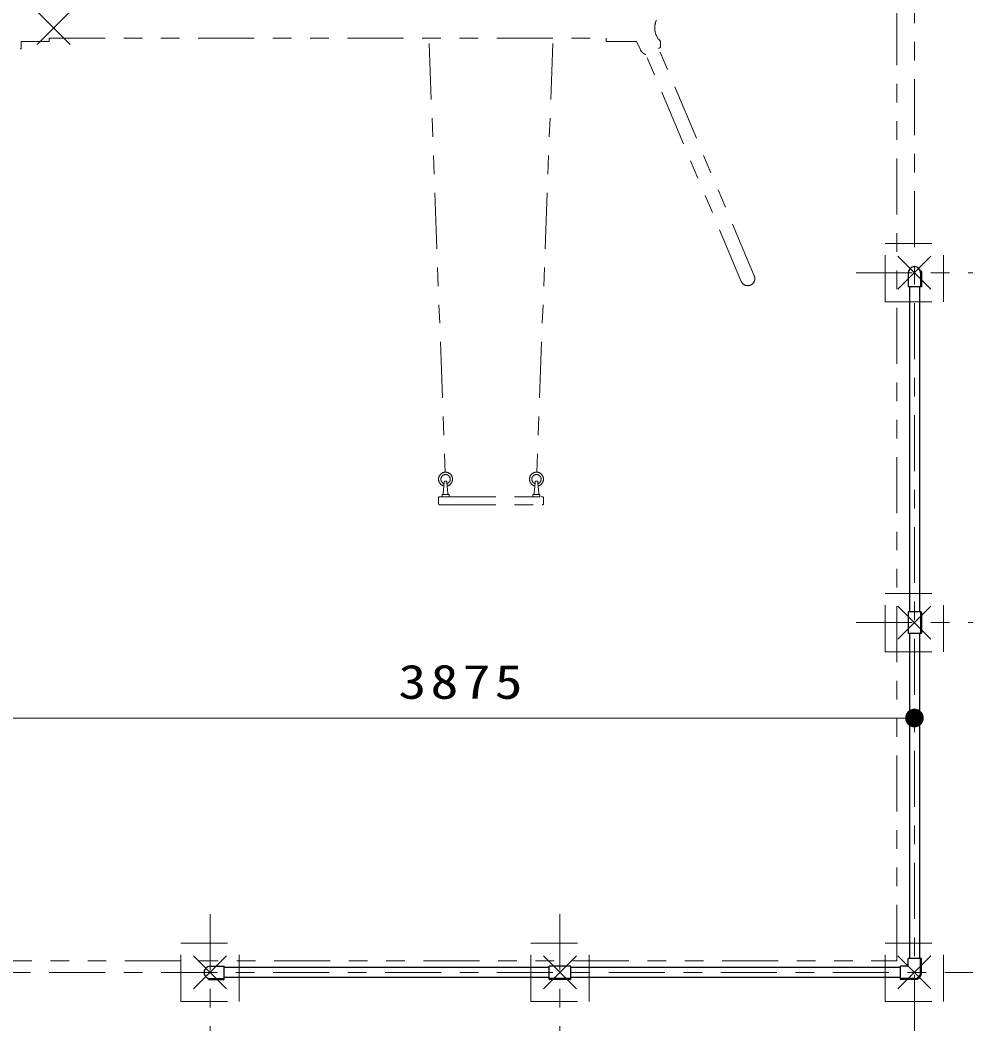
# Model space of a CAD drawing. Units: millimetres at full size, sheet at 1:80; details may follow other scales. Extents: x -30800 to 0, y -379 to 21360.
# Drawn here: x -21161 to -17076, y 9052 to 13385 of the extents above; entities that cross this region are included whole.
import ezdxf

# ---------------------------------------------------------------- set-up
doc = ezdxf.new("R2010")
doc.units = ezdxf.units.MM
doc.header["$LTSCALE"] = 80
for name, pattern in [('USER1', [4.5, 2.5, -2]), ('USER2', [6, 3, -1, 1, -1]), ('USER3', [8, 3, -1, 1, -1, 1, -1])]:
    doc.linetypes.add(name, pattern=pattern)
doc.layers.add('layer1', color=7, linetype='Continuous', lineweight=13)
doc.styles.add('ＭＳ ゴシック', font='')
doc.styles.get('ＭＳ ゴシック').set_extended_font_data('MS Gothic')

# ---------------------------------------------------------------- blocks, each defined once
blk = doc.blocks.new('x')
at = {"color": 0, "linetype": 'Continuous', "lineweight": -2}
for p, q in [((-0.884, -0.884), (0.884, 0.884)), ((0.884, -0.884), (-0.884, 0.884))]:
    blk.add_line(p, q, dxfattribs=at)
blk = doc.blocks.new('filled_dot')
at = {"color": 0, "linetype": 'Continuous', "lineweight": -2, "const_width": 1.25}
blk.add_lwpolyline([(-0.625, 0, 1), (0.625, 0, 1)], format="xyb", close=True, dxfattribs=at)

msp = doc.modelspace()

# ---------------------------------------------------------------- linework, layer by layer
at = {"layer": 'layer1', "color": 2, "linetype": 'USER2'}
for p, q in [((-17326.33, 9051.75), (-17326.33, 17651.76)), ((-17576.33, 12301.75), (-17076.32, 12301.75)), ((-17576.33, 10801.75), (-17076.32, 10801.75)), ((-20346.33, 9551.76), (-20346.33, 9051.75)), ((-18846.33, 9551.76), (-18846.33, 9051.75)), ((-24876.33, 9301.75), (-17076.32, 9301.75))]:
    msp.add_line(p, q, dxfattribs=at)
at = {"layer": 'layer1', "color": 121, "linetype": 'USER3'}
for p, q in [((-17401.33, 9351.75), (-17401.33, 17351.75)), ((-24551.33, 9351.75), (-17401.33, 9351.75))]:
    msp.add_line(p, q, dxfattribs=at)
at = {"layer": 'layer1', "linetype": 'USER3'}
for p, q in [((-21036.97, 13307.2), (-18648.03, 13307.2)), ((-21036.97, 13293.5), (-21036.97, 13307.2)), ((-18648.03, 13293.89), (-18648.03, 13307.2)), ((-18433.01, 13318.83), (-18426, 13303.3)), ((-18422.63, 13303.3), (-18426, 13303.3)), ((-18415.88, 13293.36), (-18422.63, 13303.3)), ((-21155.95, 13262.15), (-21160.58, 13262.15)), ((-21157.97, 13262.15), (-21159.27, 13262.15)), ((-21155.95, 13262.15), (-21155.95, 13293.5)), ((-21036.97, 13293.5), (-21155.95, 13293.5)), ((-18648.03, 13293.89), (-18518.25, 13293.89)), ((-18518.25, 13293.89), (-18501.72, 13257.3)), ((-18013.04, 12288.49), (-18422.75, 13261.57)), ((-18415.88, 13267.58), (-18420.72, 13266.43)), ((-18415.88, 13267.58), (-18415.88, 13293.36)), ((-18068.8, 12265.02), (-18478.26, 13237.51)), ((-19346.74, 11355.44), (-19343.01, 11403.22)), ((-19327.31, 11355.44), (-19331.04, 11403.22)), ((-18956.74, 11355.44), (-18953.01, 11403.22)), ((-18937.31, 11355.44), (-18941.04, 11403.22)), ((-19352.02, 11350.55), (-19352.02, 11342.95)), ((-19350.82, 11351.75), (-19323.32, 11351.75)), ((-19350.71, 11351.75), (-19350.82, 11351.75)), ((-19323.22, 11341.75), (-19350.82, 11341.75)), ((-19323.34, 11351.75), (-19323.22, 11351.75)), ((-19323.34, 11351.75), (-19323.22, 11351.75)), ((-19322.02, 11350.55), (-19322.02, 11342.95)), ((-18962.02, 11350.55), (-18962.02, 11342.95)), ((-18960.82, 11351.75), (-18933.32, 11351.75)), ((-18960.71, 11351.75), (-18960.82, 11351.75)), ((-18933.22, 11341.75), (-18960.82, 11341.75)), ((-18933.34, 11351.75), (-18933.22, 11351.75)), ((-18933.34, 11351.75), (-18933.22, 11351.75)), ((-18932.02, 11350.55), (-18932.02, 11342.95))]:
    msp.add_line(p, q, dxfattribs=at)
at = {"layer": 'layer1', "color": 20, "linetype": 'USER3'}
for p, q in [((-19406.97, 13284.26), (-19336.92, 11416.75)), ((-18876.97, 13284.26), (-18947.02, 11416.75))]:
    msp.add_line(p, q, dxfattribs=at)
at = {"layer": 'layer1', "color": 94, "linetype": 'USER1'}
for p, q in [((-17451.33, 12176.75), (-17451.33, 12426.75)), ((-17451.33, 12426.75), (-17201.33, 12426.75)), ((-17201.33, 12176.75), (-17201.33, 12426.75)), ((-17451.33, 12176.75), (-17201.33, 12176.75)), ((-17451.33, 10676.75), (-17451.33, 10926.75)), ((-17451.33, 10926.75), (-17201.33, 10926.75)), ((-17201.33, 10676.75), (-17201.33, 10926.75)), ((-17451.33, 10676.75), (-17201.33, 10676.75)), ((-20471.33, 9176.75), (-20471.33, 9426.75)), ((-20471.33, 9426.75), (-20221.33, 9426.75)), ((-20221.33, 9176.75), (-20221.33, 9426.75)), ((-18971.33, 9176.75), (-18971.33, 9426.75)), ((-18971.33, 9426.75), (-18721.33, 9426.75)), ((-18721.33, 9176.75), (-18721.33, 9426.75)), ((-17451.33, 9176.75), (-17451.33, 9426.75)), ((-17451.33, 9426.75), (-17201.33, 9426.75)), ((-17201.33, 9176.75), (-17201.33, 9426.75)), ((-20471.33, 9176.75), (-20221.33, 9176.75)), ((-18971.33, 9176.75), (-18721.33, 9176.75)), ((-17451.33, 9176.75), (-17201.33, 9176.75))]:
    msp.add_line(p, q, dxfattribs=at)
at = {"layer": 'layer1', "color": 2, "lineweight": 25}
for p, q in [((-17297.83, 12308.75), (-17300.77, 12308.75)), ((-17295.83, 12306.75), (-17295.83, 12241.75)), ((-17299.83, 12301.75), (-17299.83, 12241.75)), ((-17299.83, 10847.75), (-17299.83, 10755.75)), ((-17295.83, 10845.75), (-17295.83, 10757.75)), ((-17299.83, 9301.75), (-17299.83, 9361.75)), ((-17295.83, 9301.75), (-17295.83, 9359.75)), ((-20353.33, 9273.25), (-20353.33, 9276.2)), ((-20346.33, 9275.25), (-20286.33, 9275.25)), ((-17326.33, 9275.25), (-17386.33, 9275.25)), ((-20351.33, 9271.25), (-20286.33, 9271.25)), ((-18802.33, 9271.25), (-18890.33, 9271.25)), ((-17326.33, 9271.25), (-17384.33, 9271.25))]:
    msp.add_line(p, q, dxfattribs=at)
at = {"layer": 'layer1', "lineweight": 25}
for p, q in [((-17352.83, 12301.75), (-17352.83, 12241.75)), ((-17295.83, 12241.75), (-17352.83, 12241.75)), ((-17297.83, 10847.75), (-17352.83, 10847.75)), ((-17352.83, 10847.75), (-17352.83, 10755.75)), ((-17297.83, 10755.75), (-17352.83, 10755.75)), ((-17352.83, 9330.25), (-17352.83, 9361.75)), ((-17297.83, 9361.75), (-17352.83, 9361.75)), ((-20346.33, 9328.25), (-20286.33, 9328.25)), ((-20286.33, 9271.25), (-20286.33, 9328.25)), ((-18800.33, 9328.25), (-18892.33, 9328.25)), ((-18892.33, 9273.25), (-18892.33, 9328.25)), ((-18800.33, 9273.25), (-18800.33, 9328.25)), ((-17354.83, 9328.25), (-17386.33, 9328.25)), ((-17386.33, 9273.25), (-17386.33, 9328.25)), ((-18800.33, 9275.25), (-18892.33, 9275.25))]:
    msp.add_line(p, q, dxfattribs=at)
at = {"layer": 'layer1', "color": 140, "lineweight": 25}
for p, q in [((-17347.68, 12241.75), (-17347.68, 10847.75)), ((-17304.98, 12241.75), (-17304.98, 10847.75)), ((-17347.68, 10755.75), (-17347.68, 9361.75)), ((-17304.98, 10755.75), (-17304.98, 9361.75)), ((-18892.33, 9323.1), (-20286.33, 9323.1)), ((-17386.33, 9323.1), (-18800.33, 9323.1)), ((-18892.33, 9280.4), (-20286.33, 9280.4)), ((-17386.33, 9280.4), (-18800.33, 9280.4))]:
    msp.add_line(p, q, dxfattribs=at)
at = {"layer": 'layer1', "color": 6, "linetype": 'USER3'}
for p, q in [((-19366.92, 11336.75), (-19366.92, 11311.75)), ((-19366.92, 11331.75), (-19366.92, 11312.75)), ((-19361.92, 11341.75), (-18927.02, 11341.75)), ((-18917.02, 11336.75), (-18917.02, 11311.75)), ((-19361.92, 11306.75), (-18922.02, 11306.75))]:
    msp.add_line(p, q, dxfattribs=at)
at = {"layer": 'layer1', "color": 2, "linetype": 'USER3'}
msp.add_line((-18921.92, 11341.75), (-18927.02, 11341.75), dxfattribs=at)
at = {"layer": 'layer1'}
msp.add_line((-21201.33, 10392.83), (-17326.33, 10392.83), dxfattribs=at)
at = {"layer": 'layer1', "linetype": 'USER3'}
for centre, radius, start, end in [((-18360.1, 13351.75), 80, 155.69522, 204.30478), ((-18464.43, 13281.85), 46.35, 334.0635, 340.57756), ((-18465.84, 13276.04), 40.48, 207.57751, 252.129), ((-18040.92, 12276.75), 30.25, 202.83318, 22.83318), ((-19336.92, 11416.75), 30, 283.88457, 256.11543), ((-18947.02, 11416.75), 30, 283.88457, 256.11543), ((-19336.92, 11416.75), 20, 288.67646, 251.32354), ((-19337.02, 11402.75), 6, 4.46422, 175.53578), ((-18947.02, 11416.75), 20, 288.67646, 251.32354), ((-18947.02, 11402.75), 6, 4.46422, 175.53578), ((-19350.72, 11355.75), 4, 270, 355.53578), ((-19323.32, 11355.75), 4, 184.46422, 270), ((-18960.72, 11355.75), 4, 270, 355.53578), ((-18933.32, 11355.75), 4, 184.46422, 270), ((-19350.82, 11350.55), 1.2, 90, 180), ((-19350.82, 11342.95), 1.2, 180, 270), ((-19323.22, 11350.55), 1.2, 0, 90), ((-19323.22, 11350.55), 1.2, 0, 90), ((-19323.22, 11342.95), 1.2, 270, 0), ((-18960.82, 11350.55), 1.2, 90, 180), ((-18960.82, 11342.95), 1.2, 180, 270), ((-18933.22, 11350.55), 1.2, 0, 90), ((-18933.22, 11350.55), 1.2, 0, 90), ((-18933.22, 11342.95), 1.2, 270, 0)]:
    msp.add_arc(centre, radius, start, end, dxfattribs=at)
at = {"layer": 'layer1', "lineweight": 25}
for centre, radius, start, end in [((-17326.33, 12301.75), 26.5, 0, 180), ((-20346.33, 9301.75), 26.5, 90, 270), ((-17354.83, 9330.25), 2, 270, 0)]:
    msp.add_arc(centre, radius, start, end, dxfattribs=at)
at = {"layer": 'layer1', "color": 2, "lineweight": 25}
for centre, radius, start, end in [((-17297.83, 12306.75), 2, 0, 90), ((-17297.83, 10845.75), 2, 0, 90), ((-17297.83, 10757.75), 2, 270, 0), ((-17297.83, 9359.75), 2, 0, 90), ((-20351.33, 9273.25), 2, 180, 270), ((-18890.33, 9273.25), 2, 180, 270), ((-18802.33, 9273.25), 2, 270, 0), ((-17384.33, 9273.25), 2, 180, 270), ((-17326.33, 9301.75), 30.5, 270, 0), ((-17326.33, 9301.75), 26.5, 270, 299.68349), ((-17326.33, 9301.75), 26.5, 299.68349, 360)]:
    msp.add_arc(centre, radius, start, end, dxfattribs=at)
at = {"layer": 'layer1', "color": 6, "linetype": 'USER3'}
for centre, start, end in [((-19361.92, 11336.75), 90, 180), ((-19361.92, 11311.75), 180, 270), ((-18922.02, 11336.75), 0, 90), ((-18922.02, 11311.75), 270, 0)]:
    msp.add_arc(centre, 5, start, end, dxfattribs=at)

# ---------------------------------------------------------------- block references
at = {"layer": 'layer1', "xscale": 80, "yscale": 80}
for p in [(-21016.97, 13351.75), (-17326.33, 12301.75), (-17326.33, 10801.75), (-20346.33, 9301.75), (-18846.33, 9301.75), (-17326.33, 9301.75)]:
    msp.add_blockref('x', p, dxfattribs=at)
at = {"layer": 'layer1', "xscale": 32, "yscale": 32, "rotation": 180}
msp.add_blockref('filled_dot', (-17326.33, 10392.83), dxfattribs=at)

# ---------------------------------------------------------------- texts
at = {"layer": 'layer1', "insert": (-19263.83, 10472.83), "char_height": 146.6, "attachment_point": 8, "style": 'ＭＳ ゴシック'}
msp.add_mtext('\\T1.15;\\W1.2;3875', dxfattribs=at)

doc.saveas('drawing.dxf')
